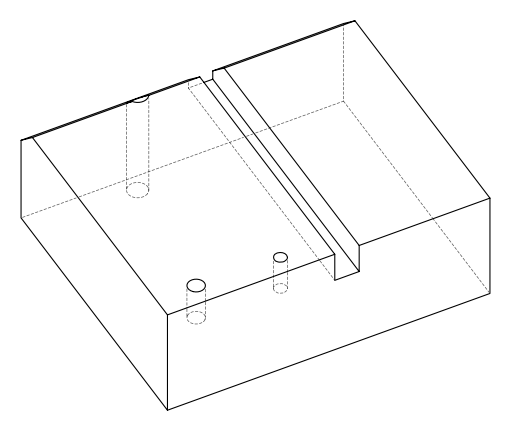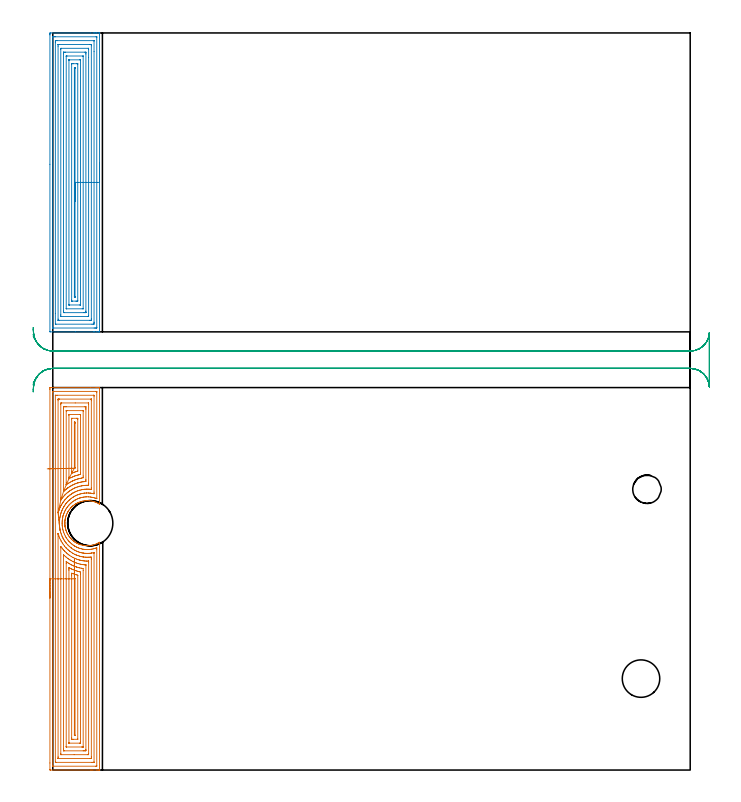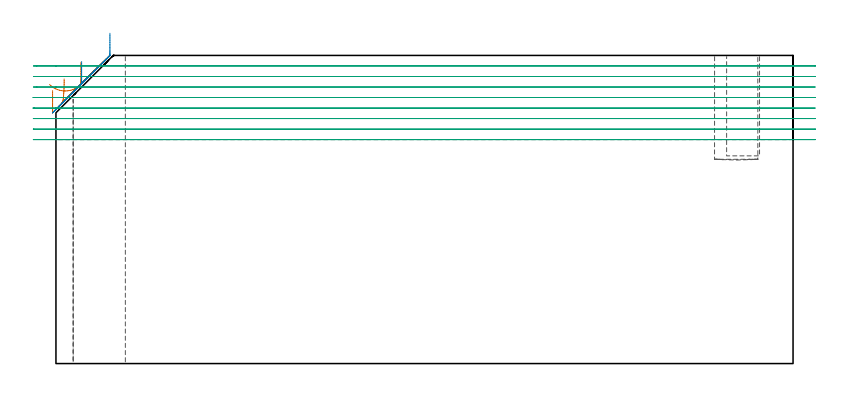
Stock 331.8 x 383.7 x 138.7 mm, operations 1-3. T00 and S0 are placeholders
(PLAN: 10 operations, 8 tool changes, 42.9 min)
(1 AREA_MILL | FG_CHAMFER_SURFACE | UGT0205_001 | 15.28 min | 68732 mm3)
(2 AREA_MILL_1 | FG_CHAMFER_SURFACE_1 | UGT0205_001 | 12.68 min | 54556 mm3)
(3 MILL_RECTANGULAR_SLOT | SLOT_RECTANGULAR | UGT0201_094 | Follow Part, ap 5, ae 75% | 12.18 min | 359152 mm3)
(4 MILL_BLIND_HOLE_FROM_SOLID_MATERIAL | STEP1POCKET | NXT0201_011 | Spiral | 0.7 min | 7743 mm3)
(5 INDEXABLE_INSERT_DRILL_BLIND_HOLE_FROM_SOLID | STEP1POCKET_1 | NXT0302_010 | 0.2 min | 14088 mm3)
(6 SPOT_DRILL | STEP1HOLE | NXT0321_9005460120000 | 0.05 min | 3 mm3)
(7 DRILL_BLIND_HOLE_INTO_CENTER | STEP1HOLE | NXT0301_033 | 0.05 min | 178 mm3)
(8 GUN_DRILL_THROUGH_HOLE | STEP1HOLE | UGT0307_002 | 0.62 min | 3653 mm3)
(9 SPADE_DRILL_TO_ENLARGE_THROUGH_HOLE | STEP1HOLE | UGT0306_005 | 0.58 min | 18183 mm3)
(10 DRILL_TO_ENLARGE_THROUGH_HOLE | STEP1HOLE | UGT0301_056 | 0.6 min | 35434 mm3)
(TOOL UGT0205_001 | Chamfer Mill 20 x 3 x 45 deg. | D20 FL50 Z2)
(TOOL UGT0201_094 | End mill 20 mm | D20 FL38 Z4)
(TOOL NXT0201_011 | ENDMILL 12mm [2P460-1200-NA 1630] | D12 FL38 Z6)
(TOOL NXT0302_010 | Index. Insert Drill 19.5mm [880-D1950L25-05] | D19.5 PA176 FL98 Z2)
(TOOL NXT0321_9005460120000 | NC Spot Drill, 142deg, 12mm, Carbide, Uncoated | D12 PA142 FL30 Z2)
(TOOL NXT0301_033 | Carbide Drill 6.2mm [860.1-0620-031A1-MM 2214] | D6.2 PA140 FL53 Z2)
(TOOL UGT0307_002 | Gun Drill 6 mm | D6 PA130 FL24 Z1)
(TOOL UGT0306_005 | Spade Drill 14.5mm | D14.5 PA132 FL10 Z2)
(TOOL UGT0301_056 | Twist Drill 23.5 mm | D23.5 PA118 FL155 Z2)
(OP 1 AREA_MILL)
G17 G21 G94 G90
T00 M6
G54
G17 G0 G90 X-1.5 Y89.55 S1061 M3
G43 Z148.7 H0
Z122.9
G94 G1 Y89.588 Z122.028 F250.
Y89.702 Z121.164
Y89.891 Z120.312
Y90.153 Z119.48
Y90.487 Z118.674
Y90.89 Z117.9
Y91.358 Z117.164
Y91.89 Z116.472
Y92.479 Z115.829
Y93.122 Z115.24
Y93.814 Z114.708
Y94.55 Z114.24
Y95.324 Z113.837
Y96.13 Z113.503
Y96.962 Z113.241
Y97.814 Z113.052
Y98.678 Z112.938
Y99.55 Z112.9
Y198.125
X-1.499 Y198.508 Z112.901
X-1.494 Y199.011 Z112.903
X-1.491 Y199.092 Z112.906
X-0.994 Y199.1 Z113.403
X19.665 Z134.06
X22.618 Z137.014
X22.909 Z137.304
X23.491 Z137.89
X23.794 Z138.194
X23.968 Z138.367
X24.28 Y199.093 Z138.671
X24.297 Y199.09 Z138.688
X24.3 Y198.953 Z138.7
X24.301 Y138.429 Z138.699
X24.254 Y138.447 Z138.652
X24.02 Y138.59 Z138.419
X23.726 Y138.76 Z138.126
X23.481 Y138.889 Z137.881
X22.599 Y139.309 Z136.999
X22.516 Y139.346 Z136.916
X22.118 Y139.499 Z136.518
X21.717 Y139.636 Z136.117
X20.836 Y139.89 Z135.236
X19.954 Y140.074 Z134.354
X19.072 Y140.193 Z133.472
X18.747 Y140.223 Z133.147
X18.422 Y140.24 Z132.822
X18.19 Y140.244 Z132.59
X17.578 Y140.24 Z131.978
X17.309 Y140.223 Z131.709
X16.427 Y140.133 Z130.827
X15.545 Y139.978 Z129.945
X14.663 Y139.754 Z129.063
X13.782 Y139.458 Z128.182
X13.485 Y139.346 Z127.885
X13.216 Y139.222 Z127.616
X13.192 Y139.211 Z127.592
X13.164 Y139.198 Z127.562
X12.9 Y139.077 Z127.299
X12.456 Y138.852 Z126.856
X12.018 Y138.608 Z126.418
X11.758 Y138.452 Z126.157
X11.4 Y138.206 Z125.8
X11.136 Y138.025 Z125.536
X10.521 Y137.557 Z124.92
X10.383 Y137.439 Z124.78
X10.257 Y137.331 Z124.653
X10.072 Y137.16 Z124.466
X9.9 Y137.003 Z124.298
X9.89 Y136.993 Z124.289
X9.552 Y136.663 Z123.952
X9.444 Y136.548 Z123.843
X9.374 Y136.472 Z123.772
X9.334 Y136.427 Z123.732
X9.068 Y136.125 Z123.468
X8.774 Y135.769 Z123.173
X8.492 Y135.394 Z122.891
X8.137 Y134.874 Z122.532
X8.07 Y134.765 Z122.465
X7.866 Y134.432 Z122.263
X7.801 Y134.319 Z122.198
X7.61 Y133.984 Z122.009
X7.392 Y133.535 Z121.789
X7.189 Y133.086 Z121.586
X7.148 Y132.982 Z121.544
X7.01 Y132.64 Z121.41
X6.973 Y132.538 Z121.373
X6.85 Y132.192 Z121.249
X6.728 Y131.814 Z121.128
X6.594 Y131.297 Z120.992
X6.493 Y130.851 Z120.891
X6.476 Y130.753 Z120.872
X6.413 Y130.422 Z120.813
X6.41 Y130.403 Z120.809
X6.347 Y129.956 Z120.743
X6.339 Y129.861 Z120.731
X6.3 Y129.509 Z120.696
X6.271 Y129.09 Z120.669
X6.27 Y129.062 Z120.666
X6.269 Y128.97 Z120.66
X6.259 Y128.638 Z120.652
X6.258 Y128.614
X6.261 Y128.271 Z120.657
X6.263 Y128.167 Z120.656
X6.266 Y128.116 Z120.657
X6.272 Y127.956 Z120.668
X6.283 Y127.72 Z120.681
X6.323 Y127.273 Z120.717
X6.335 Y127.187 Z120.726
X6.347 Y127.072 Z120.743
X6.362 Y126.951 Z120.76
X6.377 Y126.826 Z120.776
X6.428 Y126.513 Z120.827
X6.451 Y126.378 Z120.849
X6.541 Y125.931 Z120.938
X6.636 Y125.531 Z121.036
X6.67 Y125.404 Z121.07
X6.728 Y125.185 Z121.127
X6.776 Y125.037 Z121.174
X6.803 Y124.958 Z121.201
X6.928 Y124.589 Z121.327
X7.095 Y124.143 Z121.493
X7.287 Y123.694 Z121.684
X7.494 Y123.249 Z121.892
X7.531 Y123.175 Z121.929
X7.61 Y123.017 Z122.009
X7.798 Y122.683 Z122.195
X7.992 Y122.354 Z122.389
X8.154 Y122.103 Z122.552
X8.237 Y121.975 Z122.635
X8.492 Y121.602 Z122.89
X8.597 Y121.46 Z122.995
X8.744 Y121.277 Z123.14
X8.959 Y121.008 Z123.358
X9.336 Y120.566 Z123.735
X9.549 Y120.352 Z123.947
X9.806 Y120.093 Z124.204
X10.249 Y119.671 Z124.648
X10.506 Y119.46 Z124.906
X10.691 Y119.309 Z125.09
X10.957 Y119.106 Z125.356
X11.137 Y118.968 Z125.536
X11.185 Y118.934 Z125.584
X11.405 Y118.777 Z125.804
X11.605 Y118.649 Z126.004
X11.71 Y118.581 Z126.109
X11.843 Y118.5 Z126.241
X12.019 Y118.393 Z126.418
X12.236 Y118.272 Z126.635
X12.457 Y118.148 Z126.856
X12.728 Y118.007 Z127.127
X12.9 Y117.918 Z127.3
X12.972 Y117.883 Z127.371
X13.375 Y117.705 Z127.775
X13.622 Y117.608 Z128.022
X13.782 Y117.545 Z128.181
X14.056 Y117.452 Z128.456
X14.663 Y117.246 Z129.063
X15.545 Y117.014 Z129.945
X15.656 Y116.989 Z130.056
X16.041 Y116.92 Z130.441
X16.427 Y116.865 Z130.827
X17.309 Y116.781 Z131.709
X18.19 Y116.762 Z132.59
X19.072 Y116.811 Z133.472
X19.954 Y116.923 Z134.354
X20.344 Y116.989 Z134.744
X20.836 Y117.11 Z135.236
X21.717 Y117.366 Z136.117
X22.599 Y117.699 Z136.999
X23.028 Y117.883 Z137.428
X23.481 Y118.115 Z137.881
X23.766 Y118.272 Z138.166
X24.003 Y118.402 Z138.402
X24.069 Y118.441 Z138.467
X24.237 Y118.543 Z138.634
X24.26 Y118.553 Z138.657
X24.295 Y118.568 Z138.691
X24.3 Y118.272 Z138.7
Y0.147
X24.297 Y0.01 Z138.688
X24.28 Y0.007 Z138.671
X23.968 Y0. Z138.367
X23.491 Z137.89
X22.909 Z137.304
X20.848 Z135.245
X20.253 Z134.648
X19.665 Z134.06
X-1.206 Z113.191
X-1.293 Y0.001 Z113.104
X-1.492 Y0.01 Z112.906
X-1.499 Y0.209 Z112.899
X-1.5 Y3.685 Z112.9
Y99.55
X-0.086 Z114.314
Y196.725
X-0.082 Y196.941 Z114.318
X-0.079 Y197.048 Z114.321
X-0.07 Y197.09 Z114.33
X0.031 Y197.093 Z114.431
X0.405 Y197.099 Z114.805
X22.537 Z136.937
X22.761 Y197.094 Z137.161
X22.852 Y197.09 Z137.252
X22.879 Y197.084 Z137.279
X22.881 Y197.042 Z137.281
X22.883 Y196.945 Z137.283
X22.886 Y196.748 Z137.286
Y196.725
X22.885 Y141.451 Z137.285
X22.882 Y141.35 Z137.282
X22.879 Y141.302 Z137.279
X22.876 Y141.291 Z137.276
X22.684 Y141.354 Z137.084
X22.423 Y141.451 Z136.823
X22.024 Y141.581 Z136.424
X21.835 Y141.641 Z136.235
X21.139 Y141.834 Z135.539
X20.646 Y141.947 Z135.046
X20.253 Y142.023 Z134.653
X19.579 Y142.13 Z133.979
X19.368 Y142.153 Z133.768
X18.596 Y142.228 Z132.996
X18.483 Y142.231 Z132.883
X17.701 Y142.238 Z132.101
X17.597 Y142.232 Z131.997
X16.874 Y142.179 Z131.274
X16.712 Y142.161 Z131.112
X16.087 Y142.08 Z130.487
X15.827 Y142.037 Z130.227
X15.335 Y141.946 Z129.735
X14.941 Y141.852 Z129.341
X14.623 Y141.771 Z129.023
X14.371 Y141.7 Z128.771
X14.056 Y141.603 Z128.456
X13.941 Y141.566 Z128.341
X13.597 Y141.451 Z127.997
X13.285 Y141.336 Z127.685
X13.171 Y141.288 Z127.571
X12.67 Y141.064 Z127.07
X12.285 Y140.881 Z126.685
X12.072 Y140.774 Z126.472
X11.665 Y140.559 Z126.065
X11.496 Y140.462 Z125.896
X11.4 Y140.403 Z125.8
X10.957 Y140.114 Z125.357
X10.515 Y139.816 Z124.915
X10.429 Y139.755 Z124.829
X10.312 Y139.668 Z124.712
X9.929 Y139.367 Z124.329
X9.629 Y139.122 Z124.029
X9.444 Y138.963 Z123.844
X9.237 Y138.776 Z123.637
X8.985 Y138.533 Z123.385
X8.744 Y138.293 Z123.144
X8.546 Y138.084 Z122.946
X8.364 Y137.885 Z122.764
X8.13 Y137.611 Z122.53
X7.859 Y137.284 Z122.259
X7.731 Y137.122 Z122.131
X7.635 Y136.993 Z122.035
X7.36 Y136.604 Z121.76
X7. Y136.076 Z121.4
X6.973 Y136.032 Z121.373
X6.673 Y135.513 Z121.073
X6.501 Y135.21 Z120.901
X6.363 Y134.934 Z120.763
X6.088 Y134.366 Z120.488
X6.073 Y134.334 Z120.473
X6.067 Y134.319 Z120.467
X5.817 Y133.7 Z120.217
X5.715 Y133.427 Z120.115
X5.579 Y133.048 Z119.979
X5.415 Y132.536 Z119.815
X5.387 Y132.443 Z119.787
X5.367 Y132.37 Z119.767
X5.203 Y131.713 Z119.603
X5.19 Y131.657 Z119.59
X5.188 Y131.644 Z119.588
X5.048 Y130.908 Z119.448
X5.024 Y130.753 Z119.424
X4.94 Y130.126 Z119.34
X4.912 Y129.861 Z119.312
X4.871 Y129.304 Z119.271
X4.856 Y128.97 Z119.256
X4.849 Y128.435 Z119.249
X4.854 Y128.078 Z119.254
X4.882 Y127.51 Z119.282
X4.91 Y127.187 Z119.31
X4.986 Y126.513 Z119.386
X5.019 Y126.295 Z119.419
X5.17 Y125.437 Z119.57
X5.176 Y125.404 Z119.576
X5.203 Y125.284 Z119.603
X5.403 Y124.512 Z119.803
X5.489 Y124.224 Z119.889
X5.697 Y123.621 Z120.097
X6.015 Y122.803 Z120.415
X6.046 Y122.729 Z120.446
X6.088 Y122.636 Z120.488
X6.476 Y121.838 Z120.876
X6.973 Y120.964 Z121.373
X6.982 Y120.951 Z121.382
X7.006 Y120.913 Z121.406
X7.599 Y120.055 Z121.999
X7.859 Y119.726 Z122.259
X8.326 Y119.163 Z122.726
X8.521 Y118.943 Z122.921
X8.744 Y118.717 Z123.144
X9.198 Y118.272 Z123.598
X9.629 Y117.879 Z124.029
X9.902 Y117.655 Z124.302
X10.246 Y117.38 Z124.646
X10.515 Y117.183 Z124.915
X11.137 Y116.754 Z125.537
X11.4 Y116.596 Z125.8
X11.582 Y116.489 Z125.982
X12.285 Y116.117 Z126.685
X12.541 Y115.988 Z126.941
X12.984 Y115.785 Z127.384
X13.171 Y115.711 Z127.571
X13.463 Y115.597 Z127.863
X14.056 Y115.398 Z128.456
X14.35 Y115.301 Z128.75
X14.941 Y115.149 Z129.341
X15.531 Y115.003 Z129.931
X15.827 Y114.952 Z130.227
X16.569 Y114.85 Z130.969
X16.712 Y114.837 Z131.112
X17.11 Y114.805 Z131.51
X17.525 Y114.778 Z131.925
X17.597 Y114.777 Z131.997
X18.413 Y114.776 Z132.813
X18.483 Y114.779 Z132.883
X19.244 Y114.83 Z133.644
X19.368 Y114.844 Z133.768
X20.029 Y114.932 Z134.429
X20.253 Y114.97 Z134.653
X20.773 Y115.074 Z135.173
X21.139 Y115.166 Z135.539
X21.475 Y115.259 Z135.875
X22.024 Y115.423 Z136.424
X22.154 Y115.466 Z136.554
X22.659 Y115.65 Z137.059
X22.806 Y115.701 Z137.206
X22.845 Y115.712 Z137.245
X22.879 Y115.628 Z137.279
X22.883 Y115.597 Z137.283
X22.885 Y115.567 Z137.285
X22.886 Y114.729 Z137.286
X22.885 Y2.375 Z137.285
X22.882 Y2.159 Z137.282
X22.879 Y2.052 Z137.279
X22.87 Y2.01 Z137.27
X22.769 Y2.007 Z137.169
X22.395 Y2.001 Z136.795
X0.263 Z114.663
X0.039 Y2.006 Z114.439
X-0.052 Y2.01 Z114.348
X-0.079 Y2.016 Z114.321
X-0.081 Y2.058 Z114.319
X-0.084 Y2.155 Z114.316
X-0.086 Y2.352 Z114.314
Y2.375
Y99.55
X1.328 Z115.728
X1.329 Y194.942 Z115.729
X1.33 Y195.025 Z115.73
X1.333 Y195.066 Z115.733
X1.335 Y195.081 Z115.735
X1.349 Y195.09 Z115.749
X1.507 Y195.098 Z115.907
X1.662 Y195.099 Z116.062
X2.39 Y195.1 Z116.79
X21.139 Y195.099 Z135.539
X21.296 Y195.096 Z135.696
X21.4 Y195.09 Z135.8
X21.465 Y195.085 Z135.865
X21.467 Y195.053 Z135.867
X21.469 Y194.942 Z135.869
X21.471 Y194.607 Z135.871
Y144.683
X21.467 Y144.126 Z135.867
X21.464 Y143.797 Z135.864
X21.139 Y143.865 Z135.539
X20.351 Y144.027 Z134.751
X20.253 Y144.043 Z134.653
X19.708 Y144.126 Z134.108
X19.368 Y144.165 Z133.768
X19.324 Y144.17 Z133.724
X18.483 Y144.23 Z132.883
X18.373 Y144.236 Z132.773
X17.597 Y144.233 Z131.997
X17.492 Y144.231 Z131.892
X16.712 Y144.171 Z131.112
X16.671 Y144.167 Z131.071
X16.32 Y144.126 Z130.72
X15.885 Y144.066 Z130.285
X15.827 Y144.056 Z130.227
X15.138 Y143.927 Z129.538
X14.941 Y143.882 Z129.341
X14.427 Y143.752 Z128.827
X14.056 Y143.65 Z128.456
X13.742 Y143.55 Z128.142
X13.171 Y143.36 Z127.571
X13.078 Y143.328 Z127.478
X12.822 Y143.234 Z127.222
X12.449 Y143.069 Z126.849
X12.285 Y142.993 Z126.685
X11.849 Y142.782 Z126.249
X11.4 Y142.554 Z125.8
X11.262 Y142.481 Z125.662
X11.01 Y142.342 Z125.41
X10.703 Y142.152 Z125.103
X10.515 Y142.03 Z124.915
X10.171 Y141.798 Z124.571
X9.67 Y141.451 Z124.07
X9.647 Y141.434 Z124.047
X9.629 Y141.42 Z124.029
X9.151 Y141.041 Z123.551
X8.744 Y140.705 Z123.144
X8.666 Y140.638 Z123.066
X8.58 Y140.559 Z122.98
X8.211 Y140.204 Z122.611
X7.859 Y139.859 Z122.259
X7.765 Y139.763 Z122.165
X7.676 Y139.668 Z122.076
X7.349 Y139.29 Z121.749
X6.973 Y138.853 Z121.373
X6.939 Y138.811 Z121.339
X6.912 Y138.776 Z121.312
X6.562 Y138.299 Z120.962
X6.265 Y137.885 Z120.665
X6.193 Y137.779 Z120.593
X6.088 Y137.62 Z120.488
X5.849 Y137.235 Z120.249
X5.703 Y136.993 Z120.103
X5.519 Y136.675 Z119.919
X5.207 Y136.102 Z119.607
X5.203 Y136.094 Z119.603
X4.926 Y135.489 Z119.326
X4.804 Y135.21 Z119.204
X4.661 Y134.865 Z119.061
X4.444 Y134.319 Z118.844
X4.41 Y134.226 Z118.81
X4.317 Y133.966 Z118.717
X4.188 Y133.558 Z118.588
X4.149 Y133.427 Z118.549
X3.996 Y132.86 Z118.396
X3.915 Y132.536 Z118.315
X3.824 Y132.141 Z118.224
X3.725 Y131.644 Z118.125
X3.677 Y131.398 Z118.077
X3.582 Y130.753 Z117.982
X3.565 Y130.619 Z117.965
X3.486 Y129.861 Z117.886
X3.482 Y129.812 Z117.882
X3.435 Y128.97 Z117.835
X3.432 Y128.785 Z117.832
Y128.078
Y128.068
X3.481 Y127.187 Z117.881
X3.485 Y127.134 Z117.885
X3.577 Y126.295 Z117.977
X3.598 Y126.128 Z117.998
X3.721 Y125.404 Z118.121
X3.787 Y125.047 Z118.187
X3.902 Y124.512 Z118.302
X4.06 Y123.88 Z118.46
X4.135 Y123.621 Z118.535
X4.317 Y123.046 Z118.717
X4.429 Y122.729 Z118.829
X4.494 Y122.552 Z118.894
X4.783 Y121.838 Z119.183
X4.906 Y121.55 Z119.306
X5.171 Y120.978 Z119.571
X5.187 Y120.946 Z119.587
X5.203 Y120.913 Z119.603
X5.379 Y120.576 Z119.779
X5.502 Y120.357 Z119.902
X5.676 Y120.055 Z120.076
X5.831 Y119.796 Z120.231
X6.088 Y119.387 Z120.488
X6.236 Y119.163 Z120.636
X6.553 Y118.695 Z120.953
X6.881 Y118.272 Z121.281
X6.973 Y118.159 Z121.373
X7.638 Y117.38 Z122.038
X7.859 Y117.154 Z122.259
X8.541 Y116.489 Z122.941
X8.744 Y116.306 Z123.144
X9.122 Y115.983 Z123.522
X9.599 Y115.597 Z123.999
X9.629 Y115.574 Z124.029
X9.722 Y115.504 Z124.122
X10.515 Y114.967 Z124.915
X10.935 Y114.706 Z125.335
X11.4 Y114.452 Z125.8
X11.814 Y114.231 Z126.214
X12.285 Y114.006 Z126.685
X12.718 Y113.814 Z127.118
X13.171 Y113.646 Z127.571
X13.431 Y113.552 Z127.831
X14.056 Y113.35 Z128.456
X14.693 Y113.173 Z129.093
X14.941 Y113.114 Z129.341
X15.34 Y113.024 Z129.74
X15.813 Y112.936 Z130.213
X15.827 Y112.934 Z130.227
X15.915 Y112.923 Z130.315
X16.712 Y112.832 Z131.112
X16.812 Y112.822 Z131.212
X17.597 Y112.783 Z131.997
X17.741 Y112.777 Z132.141
X18.483 Y112.784 Z132.883
X18.617 Y112.787 Z133.017
X19.368 Y112.838 Z133.768
X19.446 Y112.844 Z133.846
X20.075 Y112.923 Z134.475
X20.231 Y112.945 Z134.631
X20.253 Y112.949 Z134.653
X20.972 Y113.09 Z135.372
X21.139 Y113.127 Z135.539
X21.406 Y113.187 Z135.806
X21.458 Y113.197 Z135.858
X21.465 Y113.193 Z135.865
X21.467 Y113.182 Z135.867
X21.47 Y113.124 Z135.87
X21.471 Y113.034 Z135.871
Y112.923
Y4.158
X21.47 Y4.075 Z135.87
X21.467 Y4.034 Z135.867
X21.465 Y4.019 Z135.865
X21.451 Y4.01 Z135.851
X21.293 Y4.002 Z135.693
X21.139 Y4.001 Z135.539
X20.41 Y4. Z134.81
X1.662 Y4.001 Z116.062
X1.504 Y4.004 Z115.904
X1.4 Y4.01 Z115.8
X1.335 Y4.015 Z115.735
X1.333 Y4.047 Z115.733
X1.331 Y4.158 Z115.731
X1.329 Y4.493 Z115.729
X1.328 Y99.55 Z115.728
X2.743 Z117.143
Y122.729
X2.745 Y122.935 Z117.145
X2.748 Y123.048 Z117.148
X2.75 Y123.075 Z117.15
X2.754 Y123.065 Z117.154
X2.788 Y122.962 Z117.188
X2.862 Y122.729 Z117.262
X2.912 Y122.575 Z117.312
X3.018 Y122.255 Z117.418
X3.165 Y121.838 Z117.565
X3.432 Y121.138 Z117.832
X3.508 Y120.946 Z117.908
X3.562 Y120.816 Z117.962
X3.914 Y120.055 Z118.314
X4.317 Y119.244 Z118.717
X4.362 Y119.163 Z118.762
X4.421 Y119.059 Z118.821
X4.898 Y118.272 Z119.298
X5.203 Y117.808 Z119.603
X5.494 Y117.38 Z119.894
X6.088 Y116.601 Z120.488
X6.178 Y116.489 Z120.578
X6.685 Y115.887 Z121.085
X6.957 Y115.597 Z121.357
X6.973 Y115.581 Z121.373
X7.578 Y114.988 Z121.978
X7.859 Y114.723 Z122.259
X7.878 Y114.706 Z122.278
X8.346 Y114.31 Z122.746
X8.744 Y113.988 Z123.144
X8.967 Y113.814 Z123.367
X9.629 Y113.353 Z124.029
X10.286 Y112.923 Z124.686
X10.515 Y112.79 Z124.915
X10.814 Y112.622 Z125.214
X11.4 Y112.318 Z125.8
X12. Y112.031 Z126.4
X12.285 Y111.912 Z126.685
X12.483 Y111.832 Z126.883
X13.171 Y111.592 Z127.571
X13.827 Y111.37 Z128.227
X14.056 Y111.308 Z128.456
X14.699 Y111.14 Z129.099
X14.941 Y111.091 Z129.341
X15.646 Y110.958 Z130.046
X15.827 Y110.931 Z130.227
X16.064 Y110.9 Z130.464
X16.712 Y110.834 Z131.112
X17.04 Y110.809 Z131.44
X17.597 Y110.785 Z131.997
X17.955 Y110.779 Z132.355
X18.483 Y110.785 Z132.883
X18.82 Y110.8 Z133.22
X19.368 Y110.838 Z133.768
X19.646 Y110.859 Z134.046
X20.05 Y110.891 Z134.45
X20.055 Y110.447 Z134.455
X20.056 Y110.248 Z134.456
X20.057 Y109.554 Z134.457
Y6.833
X20.055 Y6.141 Z134.455
X20.052 Y6.04 Z134.452
X20.051 Y6.017 Z134.451
X20.038 Y6.01 Z134.438
X19.988 Y6.007 Z134.388
X19.781 Y6.003 Z134.181
X19.368 Y6. Z133.768
X19.31 Z133.71
X3. Y6.001 Z117.4
X2.813 Y6.003 Z117.213
X2.767 Y6.007 Z117.167
X2.75 Y6.01 Z117.15
X2.748 Y6.023 Z117.148
X2.746 Y6.086 Z117.146
X2.743 Y6.635 Z117.143
Y6.833
Y99.55
X4.157 Z118.557
Y115.759
X4.158 Y115.921 Z118.558
X4.163 Y116.244 Z118.563
X4.167 Y116.42 Z118.567
X4.775 Y115.597 Z119.175
X5.203 Y115.045 Z119.603
X5.485 Y114.706 Z119.885
X5.764 Y114.383 Z120.164
X6.088 Y114.031 Z120.488
X6.3 Y113.814 Z120.7
X6.973 Y113.166 Z121.373
X7.239 Y112.923 Z121.639
X7.859 Y112.402 Z122.259
X8.331 Y112.031 Z122.731
X8.744 Y111.742 Z123.144
X9.621 Y111.148 Z124.021
X9.634 Y111.14 Z124.034
X10.515 Y110.653 Z124.915
X11.304 Y110.248 Z125.704
X11.4 Y110.203 Z125.8
X11.483 Y110.165 Z125.883
X12.285 Y109.847 Z126.685
X12.913 Y109.616 Z127.313
X13.171 Y109.533 Z127.571
X13.731 Y109.357 Z128.131
X14.056 Y109.272 Z128.456
X14.168 Y109.244 Z128.568
X14.941 Y109.074 Z129.341
X15.29 Y109.005 Z129.69
X15.827 Y108.929 Z130.227
X16.312 Y108.868 Z130.712
X16.712 Y108.832 Z131.112
X17.269 Y108.795 Z131.669
X17.597 Y108.785 Z131.997
X18.173 Y108.777 Z132.573
X18.483 Z132.883
X18.587 Y108.775 Z132.987
X18.624 Y108.772 Z133.024
X18.636 Y108.766 Z133.036
X18.638 Y108.734 Z133.038
X18.641 Y108.627 Z133.041
X18.643 Y108.465 Z133.043
Y108.304
X18.642 Y8.616 Z133.042
X18.641 Y8.456 Z133.041
X18.638 Y8.293 Z133.038
X18.629 Y8.01 Z133.029
X18.483 Y8.006 Z132.883
X18.207 Y8.001 Z132.607
X11.126 Y8. Z125.526
X4.317 Y8.001 Z118.717
X4.23 Y8.003 Z118.63
X4.177 Y8.007 Z118.577
X4.168 Y8.009 Z118.568
X4.164 Y8.04 Z118.564
X4.161 Y8.131 Z118.561
X4.158 Y8.454 Z118.558
X4.157 Y8.616 Z118.557
Y99.55
X5.571 Z119.971
X5.572 Y111.14 Z119.972
X5.574 Y111.657 Z119.974
X5.578 Y112.031 Z119.978
X5.583 Y112.066 Z119.983
X5.626 Y112.031 Z120.026
X6.088 Y111.599 Z120.488
X6.593 Y111.14 Z120.993
X6.973 Y110.82 Z121.373
X7.685 Y110.248 Z122.085
X7.859 Y110.123 Z122.259
X8.263 Y109.841 Z122.663
X8.744 Y109.523 Z123.144
X9.001 Y109.357 Z123.401
X9.629 Y108.999 Z124.029
X10.404 Y108.577 Z124.804
X10.515 Y108.521 Z124.915
X10.627 Y108.465 Z125.027
X11.155 Y108.226 Z125.555
X11.4 Y108.123 Z125.8
X11.972 Y107.889 Z126.372
X12.285 Y107.778 Z126.685
X12.875 Y107.574 Z127.275
X13.171 Y107.482 Z127.571
X13.3 Y107.444 Z127.7
X14.056 Y107.252 Z128.456
X14.478 Y107.149 Z128.878
X14.941 Y107.056 Z129.341
X15.558 Y106.953 Z129.958
X15.827 Y106.919 Z130.227
X16.56 Y106.835 Z130.96
X16.712 Y106.823 Z131.112
X17.065 Y106.798 Z131.465
X17.191 Y106.786 Z131.591
X17.224 Y106.781 Z131.624
X17.225 Y106.776 Z131.625
X17.227 Y106.756 Z131.627
X17.228 Y106.682 Z131.628
Y10.77
X17.227 Y10.399 Z131.627
X17.224 Y10.139 Z131.624
X17.222 Y10.018 Z131.622
X17.1 Y10.008 Z131.5
X16.712 Y10.003 Z131.112
X16.222 Y10. Z130.622
X15.827 Z130.227
X6.088 Y10.001 Z120.488
X5.595 Y10.004 Z119.995
X5.58 Y10.01 Z119.98
X5.577 Y10.022 Z119.977
X5.574 Y10.399 Z119.974
X5.571 Y10.919 Z119.971
Y11.29
Y99.55
X6.985 Z121.385
Y107.562
X6.99 Y108.448 Z121.39
X6.992 Y108.465 Z121.392
X7.01 Y108.473 Z121.41
X7.032 Y108.465 Z121.432
X7.859 Y107.908 Z122.259
X8.36 Y107.574 Z122.76
X8.744 Y107.348 Z123.144
X9.269 Y107.045 Z123.669
X9.629 Y106.853 Z124.029
X9.955 Y106.682 Z124.355
X10.515 Y106.42 Z124.915
X10.987 Y106.206 Z125.387
X11.4 Y106.046 Z125.8
X12.072 Y105.791 Z126.472
X12.285 Y105.717 Z126.685
X12.394 Y105.681 Z126.794
X13.171 Y105.451 Z127.571
X13.636 Y105.322 Z128.036
X14.056 Y105.225 Z128.456
X14.778 Y105.064 Z129.178
X14.941 Y105.036 Z129.341
X15.808 Y104.899 Z130.208
X15.815 Y104.008 Z130.215
Y12.182
X15.813 Y12.072 Z130.213
X15.81 Y12.019 Z130.21
X15.809 Y12.013 Z130.209
X15.766 Y12.009 Z130.166
X15.664 Y12.004 Z130.064
X15.302 Y12.001 Z129.702
X15.122 Y12. Z129.522
X7.046 Y12.001 Z121.446
X7.006 Y12.007 Z121.406
X6.993 Y12.01 Z121.393
X6.991 Y12.025 Z121.391
X6.988 Y12.072 Z121.388
X6.985 Y12.17 Z121.385
Y12.182
Y99.55
X8.4 Z122.8
Y104.008
Y104.354
X8.401 Y104.899 Z122.801
X8.404 Y105.242 Z122.804
X8.406 Y105.348 Z122.806
X8.544 Y105.289 Z122.944
X8.744 Y105.184 Z123.144
X9.287 Y104.899 Z123.687
X9.629 Y104.728 Z124.029
X9.96 Y104.566 Z124.36
X10.515 Y104.327 Z124.915
X11.3 Y104.008 Z125.7
X11.4 Y103.971 Z125.8
X11.457 Y103.95 Z125.857
X12.285 Y103.676 Z126.685
X12.767 Y103.523 Z127.167
X13.171 Y103.416 Z127.571
X13.958 Y103.214 Z128.358
X14.056 Y103.192 Z128.456
X14.393 Y103.116 Z128.793
X14.397 Y102.773 Z128.797
X14.4 Y102.225 Z128.8
Y101.878
Y14.51
X14.398 Y14.163 Z128.798
X14.396 Y14.064 Z128.796
X14.393 Y14.012 Z128.793
X14.374 Y14.01 Z128.774
X14.269 Y14.005 Z128.669
X14.056 Y14. Z128.456
X14.021 Z128.421
X8.709 Z123.109
X8.529 Y14.005 Z122.929
X8.439 Y14.01 Z122.839
X8.406 Y14.015 Z122.806
X8.404 Y14.04 Z122.804
X8.402 Y14.114 Z122.802
X8.4 Y14.311 Z122.8
Y99.55
X9.814 Z124.214
Y101.147
Y102.038
X9.815 Y102.225 Z124.215
X9.818 Y102.401 Z124.218
X9.82 Y102.477 Z124.22
X10.37 Y102.291 Z124.77
X10.489 Y102.25 Z124.889
X10.555 Y102.225 Z124.955
X11.4 Y101.92 Z125.8
X11.867 Y101.754 Z126.267
X12.285 Y101.624 Z126.685
X12.954 Y101.421 Z127.354
X12.981 Y101.411 Z127.381
X12.982 Y101.404 Z127.382
X12.985 Y101.38 Z127.385
X12.986 Y101.333 Z127.386
Y16.287
X12.984 Y16.11 Z127.384
X12.981 Y16.023 Z127.381
X12.979 Y16.01 Z127.379
X12.962 Y16.006 Z127.362
X12.919 Y16.002 Z127.319
X10.515 Y16. Z124.915
X10.263 Y16.001 Z124.663
X9.846 Y16.008 Z124.246
X9.825 Y16.01 Z124.225
X9.821 Y16.027 Z124.221
X9.818 Y16.086 Z124.218
X9.815 Y16.209 Z124.215
X9.814 Y16.454 Z124.214
Y16.639
Y99.55
X11.229 Z125.629
X11.231 Y99.72 Z125.631
X11.235 Y99.885 Z125.635
X11.4 Y99.844 Z125.8
X11.49 Y99.818 Z125.89
X11.549 Y99.796 Z125.949
X11.562 Y99.789 Z125.962
X11.565 Y99.77 Z125.965
X11.568 Y99.723 Z125.968
X11.571 Y99.55 Z125.971
X11.572 Y18.25 Z125.972
X11.569 Y18.076 Z125.969
X11.567 Y18.028 Z125.967
X11.564 Y18.009 Z125.964
X11.556 Y18.007 Z125.956
X11.505 Y18.003 Z125.905
X11.4 Z125.8
X11.261 Y18.008 Z125.661
X11.241 Y18.009 Z125.641
X11.235 Y18.043 Z125.635
X11.231 Y18.134 Z125.631
X11.229 Y18.249 Z125.629
X11.228 Y18.422 Z125.628
Y18.596
Y98.832
X11.229 Y99.55 Z125.629
X11.231 Y100.421 Z125.669
X11.233 Y101.286 Z125.785
X11.235 Y102.137 Z125.976
X11.236 Y102.969 Z126.24
X11.238 Y103.774 Z126.575
X11.24 Y104.547 Z126.979
X11.241 Y105.282 Z127.45
X11.243 Y105.973 Z127.982
X11.244 Y106.615 Z128.573
X11.245 Y107.203 Z129.217
X11.246 Y107.733 Z129.91
X11.247 Y108.2 Z130.647
X11.248 Y108.601 Z131.422
X11.249 Y108.933 Z132.228
Y109.194 Z133.061
Y109.381 Z133.913
X11.25 Y109.493 Z134.778
Y109.53 Z135.65
G0 X3.68 Y125.04 Z128.134
G1 X3.686 Y124.987 Z127.264
X3.683 Y125.011 Z126.392
X3.673 Y125.109 Z125.525
X3.655 Y125.283 Z124.67
X3.629 Y125.53 Z123.834
X3.595 Y125.849 Z123.022
X3.554 Y126.236 Z122.242
X3.507 Y126.69 Z121.498
X3.453 Y127.207 Z120.797
X3.392 Y127.782 Z120.144
X3.326 Y128.412 Z119.544
X3.255 Y129.091 Z119.002
X3.179 Y129.815 Z118.521
X3.099 Y130.578 Z118.105
X3.015 Y131.373 Z117.758
X2.929 Y132.196 Z117.481
X2.84 Y133.04 Z117.278
X2.75 Y133.898 Z117.15
X2.747 Y133.926 Z117.147
X2.744 Y134.008 Z117.144
X2.743 Y134.121 Z117.143
Y134.319
Y192.267
X2.745 Y192.959 Z117.145
X2.748 Y193.06 Z117.148
X2.749 Y193.083 Z117.149
X2.762 Y193.09 Z117.162
X2.812 Y193.093 Z117.212
X3.019 Y193.097 Z117.419
X3.432 Y193.1 Z117.832
X3.49 Z117.89
X19.8 Y193.099 Z134.2
X19.987 Y193.097 Z134.387
X20.033 Y193.093 Z134.433
X20.05 Y193.09 Z134.45
X20.052 Y193.077 Z134.452
X20.054 Y193.014 Z134.454
X20.057 Y192.465 Z134.457
Y192.267
Y146.998
X20.056 Y146.8 Z134.456
X20.05 Y146.113 Z134.45
X19.368 Y146.169 Z133.768
X19.088 Y146.191 Z133.488
X18.483 Y146.228 Z132.883
X18.159 Y146.234 Z132.559
X17.597 Y146.23 Z131.997
X17.292 Y146.216 Z131.692
X16.712 Y146.169 Z131.112
X16.475 Y146.147 Z130.875
X15.827 Y146.065 Z130.227
X15.691 Y146.046 Z130.091
X14.934 Y145.916 Z129.334
X14.901 Y145.909 Z129.301
X14.227 Y145.736 Z128.627
X14.056 Y145.688 Z128.456
X13.542 Y145.534 Z127.942
X13.171 Y145.413 Z127.571
X12.878 Y145.311 Z127.278
X12.285 Y145.091 Z126.685
X12.233 Y145.07 Z126.633
X12.109 Y145.017 Z126.509
X11.625 Y144.79 Z126.025
X11.4 Y144.68 Z125.8
X11.035 Y144.493 Z125.435
X10.515 Y144.216 Z124.915
X10.457 Y144.184 Z124.857
X10.359 Y144.126 Z124.759
X9.914 Y143.839 Z124.314
X9.629 Y143.651 Z124.029
X9.383 Y143.482 Z123.783
X9.032 Y143.234 Z123.432
X8.868 Y143.109 Z123.268
X8.744 Y143.012 Z123.144
X8.374 Y142.715 Z122.774
X7.924 Y142.342 Z122.324
X7.889 Y142.312 Z122.289
X7.859 Y142.283 Z122.259
X7.436 Y141.876 Z121.836
X6.997 Y141.451 Z121.397
X6.568 Y140.967 Z120.968
X6.211 Y140.559 Z120.611
X6.155 Y140.492 Z120.555
X6.088 Y140.409 Z120.488
X5.768 Y139.99 Z120.168
X5.526 Y139.668 Z119.926
X5.391 Y139.478 Z119.791
X5.203 Y139.206 Z119.603
X5.032 Y138.948 Z119.432
X4.923 Y138.776 Z119.323
X4.693 Y138.398 Z119.093
X4.387 Y137.885 Z118.787
X4.362 Y137.84 Z118.762
X4.317 Y137.758 Z118.717
X4.059 Y137.254 Z118.459
X3.933 Y136.993 Z118.333
X3.773 Y136.65 Z118.173
X3.528 Y136.102 Z117.928
X3.499 Y136.034 Z117.899
X3.432 Y135.871 Z117.832
X3.249 Y135.395 Z117.649
X3.179 Y135.21 Z117.579
X3.092 Y134.964 Z117.492
X3.016 Y134.738 Z117.416
X2.879 Y134.319 Z117.279
X2.813 Y134.106 Z117.213
X2.8 Y134.064 Z117.2
X2.75 Y133.898 Z117.15
X4.216 Y140.661 Z118.616
X4.164 Y140.69 Z118.564
X4.162 Y140.716 Z118.562
X4.157 Y141.451 Z118.557
Y141.613
Y190.484
X4.158 Y190.644 Z118.558
X4.162 Y190.807 Z118.562
X4.171 Y191.09 Z118.571
X4.317 Y191.094 Z118.717
X4.593 Y191.099 Z118.993
X11.674 Y191.1 Z126.074
X18.483 Y191.099 Z132.883
X18.57 Y191.097 Z132.97
X18.623 Y191.093 Z133.023
X18.632 Y191.091 Z133.032
X18.636 Y191.06 Z133.036
X18.639 Y190.969 Z133.039
X18.642 Y190.646 Z133.042
X18.643 Y190.484 Z133.043
Y149.313
X18.642 Y148.583 Z133.042
X18.64 Y148.424 Z133.04
X18.636 Y148.262 Z133.036
X18.631 Y148.239 Z133.031
X18.613 Y148.237 Z133.013
X18.569 Y148.235 Z132.969
X18.483 Z132.883
X17.942 Y148.236 Z132.342
X17.597 Y148.23 Z131.997
X17.089 Y148.203 Z131.489
X16.712 Y148.171 Z131.112
X16.278 Y148.128 Z130.678
X15.827 Y148.071 Z130.227
X15.497 Y148.024 Z129.897
X14.941 Y147.927 Z129.341
X14.745 Y147.889 Z129.145
X14.056 Y147.727 Z128.456
X14.028 Y147.72 Z128.428
X13.916 Y147.692 Z128.316
X13.339 Y147.522 Z127.739
X13.171 Y147.468 Z127.571
X12.675 Y147.3 Z127.075
X12.285 Y147.158 Z126.685
X12.029 Y147.058 Z126.429
X11.411 Y146.8 Z125.811
X11.404 Y146.796 Z125.804
X10.809 Y146.503 Z125.209
X10.515 Y146.352 Z124.915
X10.228 Y146.197 Z124.628
X9.713 Y145.909 Z124.113
X9.661 Y145.876 Z124.061
X9.629 Y145.856 Z124.029
X9.126 Y145.524 Z123.526
X8.744 Y145.266 Z123.144
X8.598 Y145.165 Z122.998
X8.392 Y145.017 Z122.792
X8.089 Y144.785 Z122.489
X7.859 Y144.603 Z122.259
X7.596 Y144.39 Z121.996
X7.279 Y144.126 Z121.679
X7.117 Y143.981 Z121.517
X6.973 Y143.849 Z121.373
X6.66 Y143.55 Z121.06
X6.333 Y143.234 Z120.733
X6.211 Y143.11 Z120.611
X6.088 Y142.979 Z120.488
X5.787 Y142.646 Z120.187
X5.518 Y142.342 Z119.918
X5.372 Y142.172 Z119.772
X5.203 Y141.967 Z119.603
X4.975 Y141.68 Z119.375
X4.798 Y141.451 Z119.198
X4.216 Y140.661 Z118.616
X5.579 Y144.943 Z119.979
X5.576 Y144.964 Z119.976
X5.573 Y145.017 Z119.973
X5.572 Y145.119 Z119.972
X5.571 Y188.33 Z119.971
X5.573 Y188.701 Z119.973
X5.576 Y188.961 Z119.976
X5.578 Y189.082 Z119.978
X5.7 Y189.092 Z120.1
X6.088 Y189.097 Z120.488
X6.578 Y189.1 Z120.978
X6.973 Z121.373
X16.712 Y189.099 Z131.112
X17.205 Y189.096 Z131.605
X17.22 Y189.09 Z131.62
X17.222 Y189.078 Z131.622
X17.226 Y188.701 Z131.626
X17.228 Y188.181 Z131.628
X17.229 Y187.81 Z131.629
Y151.258
X17.227 Y150.739 Z131.627
X17.224 Y150.366 Z131.624
X17.222 Y150.245 Z131.622
X17.027 Y150.217 Z131.427
X16.88 Y150.197 Z131.28
X16.078 Y150.113 Z130.478
X15.827 Y150.08 Z130.227
X15.3 Y150.004 Z129.7
X14.941 Y149.942 Z129.341
X14.55 Y149.869 Z128.95
X14.056 Y149.753 Z128.456
X13.834 Y149.698 Z128.234
X13.171 Y149.518 Z127.571
X13.137 Y149.509 Z127.537
X13.019 Y149.475 Z127.419
X12.468 Y149.29 Z126.868
X12.285 Y149.225 Z126.685
X11.822 Y149.05 Z126.222
X11.4 Y148.88 Z125.8
X11.192 Y148.792 Z125.592
X10.726 Y148.583 Z125.126
X10.583 Y148.514 Z124.983
X10.515 Y148.48 Z124.915
X9.998 Y148.212 Z124.398
X9.629 Y148.013 Z124.029
X9.424 Y147.898 Z123.824
X9.07 Y147.692 Z123.47
X8.87 Y147.564 Z123.27
X8.744 Y147.481 Z123.144
X8.339 Y147.208 Z122.739
X7.859 Y146.879 Z122.259
X7.813 Y146.846 Z122.213
X7.749 Y146.8 Z122.149
X7.312 Y146.46 Z121.712
X6.973 Y146.193 Z121.373
X6.818 Y146.066 Z121.218
X6.631 Y145.909 Z121.031
X6.343 Y145.652 Z120.743
X6.088 Y145.418 Z120.488
X5.882 Y145.224 Z120.282
X5.621 Y144.974 Z120.021
X5.579 Y144.943 Z119.979
X7.01 Y148.52 Z121.41
X6.989 Y148.567 Z121.389
X6.987 Y148.583 Z121.387
X6.986 Y148.607 Z121.386
X6.985 Y149.463 Z121.385
Y186.918
X6.987 Y187.028 Z121.387
X6.99 Y187.081 Z121.39
X6.991 Y187.087 Z121.391
X7.033 Y187.091 Z121.433
X7.136 Y187.096 Z121.536
X7.497 Y187.099 Z121.897
X7.678 Y187.1 Z122.078
X15.754 Y187.099 Z130.154
X15.794 Y187.093 Z130.194
X15.807 Y187.09 Z130.207
X15.809 Y187.075 Z130.209
X15.812 Y187.028 Z130.212
X15.815 Y186.93 Z130.215
Y186.918
Y153.053
X15.809 Y152.167 Z130.209
X15.808 Y152.149 Z130.208
X15.094 Y151.995 Z129.494
X14.941 Y151.964 Z129.341
X14.354 Y151.849 Z128.754
X14.056 Y151.781 Z128.456
X13.638 Y151.679 Z128.038
X13.171 Y151.553 Z127.571
X12.942 Y151.488 Z127.342
X12.285 Y151.287 Z126.685
X12.263 Y151.28 Z126.663
X12.197 Y151.258 Z126.597
X11.612 Y151.044 Z126.012
X11.4 Y150.961 Z125.8
X10.981 Y150.788 Z125.381
X10.515 Y150.586 Z124.915
X10.364 Y150.518 Z124.764
X10.041 Y150.366 Z124.441
X9.767 Y150.227 Z124.167
X9.629 Y150.154 Z124.029
X9.192 Y149.915 Z123.592
X8.744 Y149.664 Z123.144
X8.625 Y149.595 Z123.025
X8.425 Y149.475 Z122.825
X8.081 Y149.25 Z122.481
X7.859 Y149.102 Z122.259
X7.552 Y148.892 Z121.952
X7.07 Y148.557 Z121.47
X7.027 Y148.529 Z121.427
X7.01 Y148.52 Z121.41
X8.406 Y151.654 Z122.806
X8.404 Y151.703 Z122.804
X8.402 Y151.802 Z122.802
X8.4 Y152.149 Z122.8
Y152.496
Y184.59
X8.402 Y184.937 Z122.802
X8.404 Y185.036 Z122.804
X8.407 Y185.088 Z122.807
X8.426 Y185.091 Z122.826
X8.532 Y185.096 Z122.932
X8.744 Y185.1 Z123.144
X8.779 Z123.179
X14.091 Z128.491
X14.271 Y185.095 Z128.671
X14.361 Y185.09 Z128.761
X14.394 Y185.085 Z128.794
X14.396 Y185.06 Z128.796
X14.398 Y184.986 Z128.798
X14.4 Y184.789 Z128.8
Y154.824
X14.399 Y154.478 Z128.799
X14.395 Y153.932 Z128.795
X14.394 Y153.897 Z128.794
X14.311 Y153.875 Z128.711
X14.218 Y153.852 Z128.618
X14.15 Y153.837 Z128.55
X14.056 Y153.814 Z128.456
X13.44 Y153.661 Z127.84
X13.171 Y153.59 Z127.571
X12.744 Y153.47 Z127.144
X12.285 Y153.331 Z126.685
X12.066 Y153.262 Z126.466
X11.411 Y153.041 Z125.811
X11.4 Y153.037 Z125.8
X10.768 Y152.785 Z125.168
X10.515 Y152.679 Z124.915
X10.149 Y152.517 Z124.549
X9.629 Y152.279 Z124.029
X9.542 Y152.237 Z123.942
X9.365 Y152.149 Z123.765
X8.45 Y151.669 Z122.85
X8.406 Y151.654 Z122.806
X9.82 Y154.489 Z124.22
X9.818 Y154.533 Z124.218
X9.815 Y154.636 Z124.215
X9.814 Y154.824 Z124.214
Y155.53
Y182.813
X9.816 Y182.99 Z124.216
X9.819 Y183.077 Z124.219
X9.821 Y183.09 Z124.221
X9.838 Y183.094 Z124.238
X9.881 Y183.098 Z124.281
X12.285 Y183.1 Z126.685
X12.537 Y183.099 Z126.937
X12.954 Y183.092 Z127.354
X12.975 Y183.09 Z127.375
X12.979 Y183.073 Z127.379
X12.982 Y183.014 Z127.382
X12.985 Y182.891 Z127.385
X12.986 Y182.646 Z127.386
Y182.46
Y155.901
X12.984 Y155.715 Z127.384
X12.982 Y155.628 Z127.382
X12.98 Y155.591 Z127.38
X12.905 Y155.567 Z127.305
X12.705 Y155.506 Z127.105
X12.542 Y155.457 Z126.942
X12.285 Y155.378 Z126.685
X11.866 Y155.246 Z126.266
X11.4 Y155.091 Z125.8
X11.202 Y155.023 Z125.602
X10.659 Y154.824 Z125.059
X10.555 Y154.783 Z124.955
X10.515 Y154.767 Z124.915
X9.926 Y154.525 Z124.326
X9.833 Y154.49 Z124.233
X9.82 Y154.489 Z124.22
X11.237 Y157.106 Z125.637
X11.235 Y157.119 Z125.635
X11.231 Y157.209 Z125.631
X11.229 Y157.325 Z125.629
X11.228 Y180.85 Z125.628
X11.231 Y181.024 Z125.631
X11.233 Y181.072 Z125.633
X11.236 Y181.091 Z125.636
X11.244 Y181.093 Z125.644
X11.295 Y181.097 Z125.695
X11.4 Z125.8
X11.539 Y181.092 Z125.939
X11.559 Y181.091 Z125.959
X11.565 Y181.057 Z125.965
X11.568 Y180.966 Z125.968
X11.571 Y180.851 Z125.971
X11.572 Y180.677 Z125.972
Y180.504
X11.571 Y157.498 Z125.971
X11.57 Y157.327 Z125.97
X11.568 Y157.268 Z125.968
X11.565 Y157.227 Z125.965
X11.545 Y157.211 Z125.945
X11.4 Y157.157 Z125.8
X11.27 Y157.112 Z125.67
X11.245 Y157.106 Z125.645
X11.237 Z125.637
X10.594 Y157.092 Z125.047
X9.902 Y157.076 Z124.516
X9.166 Y157.06 Z124.048
X8.392 Y157.043 Z123.645
X7.586 Y157.025 Z123.311
X6.755 Y157.007 Z123.049
X5.903 Y156.988 Z122.86
X5.038 Y156.969 Z122.746
X4.167 Y156.95 Z122.709
X3.296 Y156.931 Z122.747
X2.431 Y156.912 Z122.861
X1.579 Y156.893 Z123.05
X0.748 Y156.875 Z123.312
X-0.058 Y156.857 Z123.646
X-0.832 Y156.84 Z124.049
X-1.567 Y156.824 Z124.518
X-2.259 Y156.809 Z125.049
X-2.902 Y156.795 Z125.638
G0 Z148.7
M5
M2
(OP 2 AREA_MILL_1)
G17 G21 G94 G90
T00 M6
G54
G17 G0 G90 X24.3 Y315.9 S1061 M3
G43 Z148.7 H0
G94 G1 Y315.862 Z147.828 F250.
Y315.748 Z146.964
Y315.559 Z146.112
Y315.297 Z145.28
Y314.963 Z144.474
Y314.56 Z143.7
Y314.092 Z142.964
Y313.56 Z142.272
Y312.971 Z141.629
Y312.328 Z141.04
Y311.636 Z140.508
Y310.9 Z140.04
Y310.126 Z139.637
Y309.32 Z139.303
Y308.488 Z139.041
Y307.637 Z138.852
Y306.772 Z138.738
Y305.9 Z138.7
Y228.259
X24.297 Y228.11 Z138.688
X24.279 Y228.107 Z138.67
X23.94 Y228.1 Z138.339
X23.54 Z137.939
X22.909 Z137.304
X21.709 Z136.105
X21.138 Z135.532
X11.782 Z126.179
X-1.281 Y228.101 Z113.117
X-1.492 Y228.11 Z112.906
X-1.499 Y228.321 Z112.899
X-1.5 Y315.334 Z112.9
Y382.712
X-1.499 Y383.095 Z112.901
X-1.494 Y383.599 Z112.903
X-1.492 Y383.692 Z112.906
X-0.994 Y383.7 Z113.403
X19.653 Z134.049
X21.138 Z135.532
X21.709 Z136.105
X22.024 Z136.42
X22.594 Z136.99
X22.909 Z137.304
X23.94 Z138.34
X24.279 Y383.693 Z138.67
X24.297 Y383.69 Z138.688
X24.3 Y383.541 Z138.7
Y305.9
X22.886 Z137.286
Y230.49
X22.884 Y230.273 Z137.284
X22.881 Y230.165 Z137.281
X22.879 Y230.119 Z137.279
X22.797 Y230.11 Z137.197
X22.408 Y230.102 Z136.808
X22.024 Y230.101 Z136.424
X21.525 Y230.1 Z135.925
X0.277 Z114.677
X0.041 Y230.103 Z114.441
X-0.06 Y230.108 Z114.34
X-0.076 Y230.11 Z114.324
X-0.079 Y230.123 Z114.321
X-0.082 Y230.17 Z114.318
X-0.085 Y230.269 Z114.315
X-0.086 Y230.466 Z114.314
Y381.31
X-0.084 Y381.527 Z114.316
X-0.081 Y381.635 Z114.319
X-0.079 Y381.681 Z114.321
X0.003 Y381.69 Z114.403
X0.392 Y381.698 Z114.792
X0.776 Y381.699 Z115.176
X1.275 Y381.7 Z115.675
X22.523 Z136.923
X22.759 Y381.697 Z137.159
X22.86 Y381.692 Z137.26
X22.876 Y381.69 Z137.276
X22.879 Y381.677 Z137.279
X22.882 Y381.63 Z137.282
X22.885 Y381.531 Z137.285
X22.886 Y381.334 Z137.286
Y305.9
X21.472 Z135.872
X21.471 Y233.167 Z135.871
X21.47 Y232.833 Z135.87
X21.466 Y232.275 Z135.866
X21.464 Y232.117 Z135.864
X21.307 Y232.105 Z135.707
X21.138 Y232.103 Z135.538
X20.426 Y232.1 Z134.826
X1.662 Y232.101 Z116.062
X1.488 Y232.103 Z115.888
X1.373 Y232.107 Z115.773
X1.336 Y232.11 Z115.736
X1.334 Y232.124 Z115.734
X1.331 Y232.163 Z115.731
X1.329 Y232.275 Z115.729
X1.328 Y237.696 Z115.728
X1.329 Y378.633 Z115.729
X1.33 Y378.967 Z115.73
X1.334 Y379.525 Z115.734
X1.335 Y379.683 Z115.735
X1.493 Y379.695 Z115.893
X1.662 Y379.697 Z116.062
X2.374 Y379.7 Z116.774
X21.138 Y379.699 Z135.538
X21.312 Y379.697 Z135.712
X21.427 Y379.693 Z135.827
X21.464 Y379.69 Z135.864
X21.466 Y379.676 Z135.866
X21.469 Y379.637 Z135.869
X21.471 Y379.525 Z135.871
X21.472 Y374.087 Z135.872
Y305.9
X20.057 Z134.457
Y234.952
X20.054 Y234.26 Z134.454
X20.051 Y234.159 Z134.451
X20.048 Y234.11 Z134.448
X20.001 Y234.108 Z134.401
X19.79 Y234.104 Z134.19
X19.368 Y234.1 Z133.768
X19.328 Z133.728
X3.392 Z117.792
X2.998 Y234.104 Z117.398
X2.801 Y234.108 Z117.201
X2.757 Y234.11 Z117.157
X2.75 Y234.138 Z117.15
X2.748 Y234.198 Z117.148
X2.743 Y234.754 Z117.143
Y376.848
X2.746 Y377.54 Z117.146
X2.749 Y377.641 Z117.149
X2.752 Y377.69 Z117.152
X2.799 Y377.692 Z117.199
X3.01 Y377.696 Z117.41
X3.432 Y377.7 Z117.832
X3.472 Z117.872
X19.408 Z133.808
X19.802 Y377.696 Z134.202
X19.999 Y377.692 Z134.399
X20.043 Y377.69 Z134.443
X20.05 Y377.662 Z134.45
X20.052 Y377.602 Z134.452
X20.057 Y377.046 Z134.457
Y305.9
X18.643 Z133.043
Y236.576
X18.64 Y236.413 Z133.04
X18.634 Y236.11 Z133.034
X18.483 Y236.105 Z132.883
X18.228 Y236.101 Z132.628
X4.317 Y236.1 Z118.717
X4.227 Y236.102 Z118.627
X4.173 Y236.107 Z118.573
X4.164 Y236.11 Z118.564
X4.16 Y236.159 Z118.56
X4.158 Y236.251 Z118.558
X4.157 Y236.899 Z118.557
Y375.225
X4.16 Y375.387 Z118.56
X4.166 Y375.69 Z118.566
X4.317 Y375.695 Z118.717
X4.572 Y375.699 Z118.972
X18.483 Y375.7 Z132.883
X18.573 Y375.698 Z132.973
X18.627 Y375.694 Z133.027
X18.636 Y375.69 Z133.036
X18.64 Y375.641 Z133.04
X18.642 Y375.549 Z133.042
X18.643 Y375.225 Z133.043
Y370.892
Y305.9
X17.229 Z131.629
Y238.893
X17.228 Y238.522 Z131.628
X17.226 Y238.261 Z131.626
X17.222 Y238.132 Z131.622
X17.22 Y238.11 Z131.62
X17.19 Y238.106 Z131.59
X17.129 Y238.102 Z131.529
X16.712 Y238.1 Z131.112
X16.245 Z130.645
X6.088 Y238.101 Z120.488
X5.617 Y238.104 Z120.017
X5.582 Y238.109 Z119.982
X5.578 Y238.143 Z119.978
X5.574 Y238.522 Z119.974
X5.572 Y239.042 Z119.972
X5.571 Y372.907 Z119.971
X5.572 Y373.278 Z119.972
X5.574 Y373.539 Z119.974
X5.578 Y373.668 Z119.978
X5.58 Y373.69 Z119.98
X5.61 Y373.694 Z120.01
X5.671 Y373.698 Z120.071
X6.088 Y373.7 Z120.488
X6.555 Z120.955
X16.712 Y373.699 Z131.112
X17.183 Y373.696 Z131.583
X17.218 Y373.69 Z131.618
X17.222 Y373.657 Z131.622
X17.226 Y373.278 Z131.626
X17.228 Y372.758 Z131.628
X17.229 Y305.9 Z131.629
X15.815 Z130.215
X15.814 Y240.197 Z130.214
X15.813 Y240.142 Z130.213
X15.811 Y240.116 Z130.211
X15.81 Y240.11 Z130.21
X15.761 Y240.107 Z130.161
X15.351 Y240.101 Z129.751
X7.068 Z121.468
X7.051 Y240.102 Z121.451
X6.996 Y240.11 Z121.396
X6.986 Y240.294 Z121.386
Y240.307
X6.985 Y371.603 Z121.385
X6.986 Y371.658 Z121.386
X6.989 Y371.684 Z121.389
X6.99 Y371.69 Z121.39
X7.039 Y371.693 Z121.439
X7.449 Y371.699 Z121.849
X15.732 Z130.132
X15.749 Y371.698 Z130.149
X15.804 Y371.69 Z130.204
X15.814 Y371.506 Z130.214
Y371.493
X15.815 Y305.9 Z130.215
X14.4 Z128.8
Y242.289
X14.399 Y242.19 Z128.799
X14.395 Y242.13 Z128.795
X14.392 Y242.109 Z128.792
X14.384 Y242.107 Z128.784
X14.275 Y242.102 Z128.675
X14.056 Y242.1 Z128.456
X8.736 Z123.136
X8.525 Y242.104 Z122.925
X8.421 Y242.11 Z122.821
X8.406 Y242.115 Z122.806
X8.403 Y242.129 Z122.803
X8.401 Y242.157 Z122.801
X8.4 Y242.227 Z122.8
Y242.439
Y369.511
X8.401 Y369.61 Z122.801
X8.405 Y369.67 Z122.805
X8.408 Y369.691 Z122.808
X8.416 Y369.693 Z122.816
X8.525 Y369.698 Z122.925
X8.744 Y369.7 Z123.144
X14.064 Z128.464
X14.275 Y369.696 Z128.675
X14.379 Y369.69 Z128.779
X14.394 Y369.685 Z128.794
X14.397 Y369.671 Z128.797
X14.399 Y369.643 Z128.799
X14.4 Y369.573 Z128.8
Y369.361
Y305.9
X12.986 Z127.386
Y244.415
X12.984 Y244.239 Z127.384
X12.982 Y244.151 Z127.382
X12.98 Y244.115 Z127.38
X12.94 Y244.109 Z127.34
X12.285 Y244.101 Z126.685
X12.063 Y244.1 Z126.463
X10.291 Y244.102 Z124.691
X9.835 Y244.11 Z124.235
X9.82 Y244.117 Z124.22
X9.818 Y244.143 Z124.218
X9.816 Y244.205 Z124.216
X9.814 Y244.331 Z124.214
Y244.583
Y367.385
X9.816 Y367.561 Z124.216
X9.818 Y367.649 Z124.218
X9.82 Y367.685 Z124.22
X9.86 Y367.691 Z124.26
X10.515 Y367.699 Z124.915
X10.737 Y367.7 Z125.137
X12.509 Y367.698 Z126.909
X12.965 Y367.69 Z127.365
X12.98 Y367.683 Z127.38
X12.982 Y367.658 Z127.382
X12.984 Y367.595 Z127.384
X12.986 Y367.469 Z127.386
Y367.217
Y305.9
X11.572 Z125.972
X11.571 Y246.554 Z125.971
X11.57 Y246.382 Z125.97
X11.566 Y246.207 Z125.966
X11.562 Y246.11 Z125.962
X11.512 Y246.107 Z125.912
X11.4 Y246.106 Z125.8
X11.251 Y246.11 Z125.651
X11.235 Y246.118 Z125.635
X11.232 Y246.173 Z125.632
X11.23 Y246.265 Z125.63
X11.228 Y246.38 Z125.628
Y246.554
X11.229 Y365.246 Z125.629
X11.23 Y365.418 Z125.63
X11.234 Y365.593 Z125.634
X11.238 Y365.69 Z125.638
X11.288 Y365.693 Z125.688
X11.4 Y365.694 Z125.8
X11.549 Y365.69 Z125.949
X11.565 Y365.682 Z125.965
X11.568 Y365.628 Z125.968
X11.57 Y365.535 Z125.97
X11.572 Y365.42 Z125.972
Y365.246
Y305.9
Y305.028 Z126.01
Y304.164 Z126.124
Y303.312 Z126.313
Y302.48 Z126.575
Y301.674 Z126.909
Y300.9 Z127.312
Y300.164 Z127.781
Y299.472 Z128.312
Y298.829 Z128.901
Y298.24 Z129.544
Y297.709 Z130.236
Y297.24 Z130.972
Y296.837 Z131.746
Y296.503 Z132.552
Y296.241 Z133.384
Y296.052 Z134.236
Y295.938 Z135.1
Y295.9 Z135.972
G0 Z148.7
M5
M2
(OP 3 MILL_RECTANGULAR_SLOT)
G17 G21 G94 G90
T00 M6
G54
G17 G0 G90 X-10.16 Y201.502 S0 M3
G43 Z148.7 H0
Z133.962
G94 G1 X-8.66 Y204.1 F250.
G2 X0. Y209.1 R10. F500.
G1 X331.8
G2 X341.79 Y199.547 R10.
G1 X341.8
Y227.653
X341.79
G2 X331.8 Y218.1 R10.
G1 X0.
G2 X-8.661 Y223.101 R10.
G1 X-10.16 Y225.699 F250.
G0 Y201.502 Z129.225
G1 X-8.66 Y204.1
G2 X0. Y209.1 R10. F500.
G1 X331.8
G2 X341.79 Y199.547 R10.
G1 X341.8
Y227.653
X341.79
G2 X331.8 Y218.1 R10.
G1 X0.
G2 X-8.661 Y223.101 R10.
G1 X-10.16 Y225.699 F250.
G0 Y201.502 Z124.487
G1 X-8.66 Y204.1
G2 X0. Y209.1 R10. F500.
G1 X331.8
G2 X341.79 Y199.547 R10.
G1 Y227.653
G2 X331.8 Y218.1 R10.
G1 X0.
G2 X-8.661 Y223.101 R10.
G1 X-10.16 Y225.699 F250.
G0 X-10.349 Y200.479 Z119.75
G1 X-9.115 Y203.213
G2 X0. Y209.1 R10. F500.
G1 X331.8
G2 X341.79 Y199.547 R10.
G1 X341.8
Y227.653
X341.79
G2 X331.8 Y218.1 R10.
G1 X0.
G2 X-9.115 Y223.986 R10.
G1 X-10.349 Y226.721 F250.
G0 X-10.374 Y197.924 Z115.012
G1 X-9.841 Y200.877
G2 X0. Y209.1 R10. F500.
G1 X331.8
G2 X341.79 Y199.547 R10.
G1 Y227.653
G2 X331.8 Y218.1 R10.
G1 X0.
G2 X-9.849 Y226.371 R10.
G1 X-10.368 Y229.326 F250.
G0 X-10.202 Y196.883 Z110.275
G1 X-9.97 Y199.874
G2 X0. Y209.1 R10. F500.
G1 X331.8
G2 X341.79 Y199.547 R10.
G1 X341.8
Y227.653
X341.79
G2 X331.8 Y218.1 R10.
G1 X0.
G2 X-9.97 Y227.326 R10.
G1 X-10.202 Y230.317 F250.
G0 Y196.883 Z105.537
G1 X-9.97 Y199.874
G2 X0. Y209.1 R10. F500.
G1 X331.8
G2 X341.79 Y199.547 R10.
G1 X341.8
Y227.653
X341.79
G2 X331.8 Y218.1 R10.
G1 X0.
G2 X-9.97 Y227.326 R10.
G1 X-10.202 Y230.317 F250.
G0 Y196.883 Z100.8
G1 X-9.97 Y199.874
G2 X0. Y209.1 R10. F500.
G1 X331.8
G2 X341.79 Y199.547 R10.
G1 X341.8
Y227.653
X341.79
G2 X331.8 Y218.1 R10.
G1 X0.
G2 X-9.97 Y227.326 R10.
G1 X-10.202 Y230.317 F250.
G0 Z148.7
M5
M2
